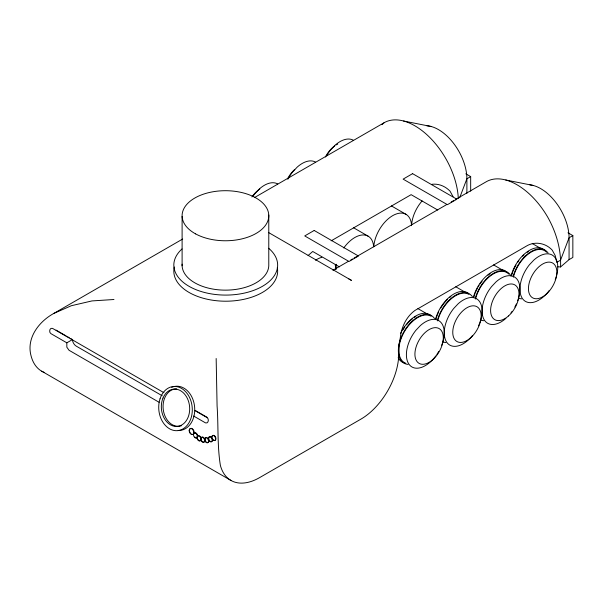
<?xml version="1.0" encoding="UTF-8"?>
<svg xmlns="http://www.w3.org/2000/svg" width="603" height="603" viewBox="0 0 603 603"><rect width="100%" height="100%" fill="white"/><g stroke="black" fill="none" stroke-linecap="round" stroke-linejoin="round"><path stroke-width="0.9" d="M197.641 436.414L197.671 436.12A2.676 1.734 67 0 0 196.02 433.022A2.676 1.734 67 0 0 193.925 433.926M162.245 395.787L76.242 346.13A5.352 3.09 60 0 1 72.458 339.572L66.835 342.821L66.835 347.192L69.051 350.283L159.109 402.284M200.776 438.66L200.905 438.095A2.676 1.734 67 0 1 203.829 438.298A2.676 1.734 67 0 1 203.829 442.157A2.676 1.734 67 0 1 200.905 439.956L201.153 438.479M459.682 197.739L466.888 178.79L470.672 176.604L470.672 191.166M382.008 124.663L384.073 122.756A61.551 35.532 60 0 1 430.452 138.147A61.551 35.532 60 0 1 458.31 198.53M308.11 255.521L312.731 251.474L339.368 266.85M557.526 266.775L560.549 266.956L569.066 259.629L572.85 257.443L572.85 235.592L567.981 232.788M182.649 239.044L53.803 313.432C38.758 321.648 26.035 338.328 31.16 356.2A57.534 33.218 -60 0 0 44.027 372.33M254.413 197.611L384.073 122.756M331.168 240.831L411.133 194.663L437.763 210.048M332.916 270.272L348.413 261.325M350.863 259.916L352.491 258.973M354.127 258.031L446.288 204.816M451.18 201.997L453.629 200.58M455.257 199.638L486.252 181.744A61.551 35.532 60 0 1 547.803 217.284C556.275 232.411 561.295 249.529 560.549 266.956M572.85 235.592L569.066 237.778L560.549 260.179L556.765 262.358L555.22 255.574L552.205 250.132C546.032 243.318 535.698 241.125 527.504 245.466L414.917 310.47C406.166 316.854 401.417 327.256 400.286 337.838L398.764 345.903L398.764 353.584A53.524 30.904 -60 0 1 360.918 419.13L259.682 477.576A57.534 33.218 -60 0 1 220.389 465.448C217.193 445.783 218.497 425.793 217.088 406.007L216.16 358.499M53.803 313.432L71.38 305.706L91.958 300.927L113.982 299.503M431.793 184.314C438.652 183.41 445.263 186.229 450.026 191.136L453.064 196.691M403.58 121.007L431.153 126.502M505.766 180.003L533.338 185.49M465.802 173.792L470.672 176.604M532.245 243.522L541.155 248.67M391.445 205.932L406.023 214.351M493.593 264.905L503.309 270.521M353.599 227.783L368.177 236.195M455.747 286.757L466.277 292.832M417.902 308.608L428.432 314.683M268.742 232.63L351.459 280.387A61.551 35.532 60 0 0 348.843 278.97M66.104 335.901L56.561 330.399A2.676 1.545 60 0 1 56.071 330.045M67.687 336.821L69.277 337.74M70.868 338.66L72.458 339.572M195.244 410.462L207.161 417.344M163.963 392.719L52.506 328.371C49.589 327.308 48.685 332.396 50.938 333.647L66.835 342.821M194.875 410.568L207.078 417.615C209.331 418.866 208.419 423.954 205.51 422.891L193.586 416.002M41.69 371.184L230.919 480.425M197.415 437.228L197.415 437.786A2.676 1.734 67 0 0 197.543 438.449M569.066 259.629L569.066 237.778A40.137 23.178 60 0 0 529.818 184.842M466.888 193.352L466.888 178.79A40.137 23.178 60 0 0 426.781 125.786M268.78 215.067L268.78 264.453A43.348 25.032 0 0 1 225.175 290.141A43.348 25.032 0 0 1 182.121 264.144M182.106 216.394L182.106 265.78M204.937 440.047A2.676 1.734 67 0 1 204.002 442.089A2.676 1.734 67 0 1 201.884 441.042M201.53 440.446A2.676 1.734 67 0 1 201.281 439.798M201.281 437.936A2.676 1.734 67 0 1 203.045 437.16A2.676 1.734 67 0 1 204.809 439.383M201.07 439.896A2.676 1.734 67 0 1 199.058 440.552M198.575 440.19A2.676 1.734 67 0 1 197.792 439.105M197.792 436.142A2.676 1.734 67 0 1 201.07 438.034M171.659 387.375A22.183 16.733 84.3 0 1 194.4 405.133A22.183 16.733 84.3 0 1 178.239 430.444M181.413 425.741A18.731 14.133 84.3 0 1 163.262 409.656A18.731 14.133 84.3 0 1 176.747 388.905M268.682 248.278A51.918 29.977 0 0 1 260.406 287.427A51.918 29.977 0 0 1 192.101 287.948A51.918 29.977 0 0 1 182.031 248.941M277.274 267.634A51.918 29.977 0 0 1 225.183 301.206A51.918 29.977 0 0 1 174.342 267.008M197.113 437.605A2.676 1.734 67 0 1 194.807 437.032M189.636 431.258A3.211 2.08 67 0 1 191.234 428.318A3.211 2.08 67 0 1 194.053 431.507A3.211 2.08 67 0 1 192.455 434.446M191.867 434.303A3.211 2.08 67 0 1 191.272 433.972M190.239 432.803A3.211 2.08 67 0 1 189.87 432.05M205.065 439.014A2.676 1.734 67 0 1 207.982 438.471A2.676 1.734 67 0 1 207.982 442.579A2.676 1.734 67 0 1 205.065 439.647M209.015 439.738A2.676 1.734 67 0 1 209.844 436.655A2.676 1.734 67 0 1 212.452 439.074A2.676 1.734 67 0 1 211.171 441.735M210.673 441.622A2.676 1.734 67 0 1 209.324 440.363M214.276 440.401A2.676 1.734 67 0 0 215.919 438.976L215.912 438.343A2.676 1.734 67 0 0 214.269 435.577A2.676 1.734 67 0 0 212.256 436.233M213.779 440.198A2.676 1.734 67 0 1 212.867 439.338M212.512 438.743A2.676 1.734 67 0 1 212.264 438.095M335.23 265.019A26.758 15.452 -60 0 1 335.856 269.36M315.542 260.247A26.758 15.452 -60 0 1 321.851 257.293M343.778 247.976A26.758 15.452 -60 0 1 362.704 234.959A26.758 15.452 -60 0 1 373.649 246.589M335.886 269.481A26.758 15.452 -60 0 1 336.519 264.272M251.926 196.955A20.072 11.585 -60 0 1 259.825 189.033M252.83 196.472A26.758 15.452 -60 0 1 254.888 193.691L259.448 188.875A26.758 15.452 -60 0 1 277.727 183.975M373.777 246.793A26.758 15.452 -60 0 1 392.937 215.505A26.758 15.452 -60 0 1 411.548 225.665M325.386 157.006A20.072 11.585 -60 0 1 334.771 145.828M336.255 144.878A20.072 11.585 -60 0 1 337.733 144.117M326.66 155.732A26.758 15.452 -60 0 1 330.58 149.996L335.14 145.172A26.758 15.452 -60 0 1 353.418 140.28M411.615 224.942A26.758 15.452 -60 0 1 422.115 200.912M287.541 178.857A20.072 11.585 -60 0 1 294.739 169.413M287.97 179.106A26.758 15.452 -60 0 1 292.734 171.84L297.294 167.023A26.758 15.452 -60 0 1 315.573 162.132M479.852 322.613A26.758 15.452 -60 0 0 477.991 299.797A26.758 15.452 -60 0 0 458.265 303.663L453.705 308.48A26.758 15.452 -60 0 0 446.778 342.323A26.758 15.452 -60 0 0 472.624 335.396M479.551 323.404A26.758 15.452 -60 0 1 478.548 325.778M435.999 319.01A26.758 15.452 -60 0 1 437.318 315.015M437.635 314.223A26.758 15.452 -60 0 1 438.698 311.841M440.77 308.005A26.758 15.452 -60 0 1 447.63 299.292M449.491 297.611A26.758 15.452 -60 0 1 450.886 296.503M437.446 320.163A27.429 15.836 -60 0 1 454.014 296.163A27.429 15.836 -60 0 1 472.398 296.676M445.903 342.564A27.429 15.836 -60 0 1 442.617 341.705M437.68 320.894A26.758 15.452 -60 0 1 468.976 294.392M435.554 319.07A27.429 15.836 -60 0 1 450.607 296.156A27.429 15.836 -60 0 1 468.78 293.676M441.705 345.255A26.758 15.452 -60 0 0 440.333 321.821A26.758 15.452 -60 0 0 420.427 325.514L415.859 330.331A26.758 15.452 -60 0 0 409.249 364.604A26.758 15.452 -60 0 0 435.826 355.891M438.698 351.511A26.758 15.452 -60 0 1 436.843 354.474M517.698 300.761A26.758 15.452 -60 0 0 515.836 277.953A26.758 15.452 -60 0 0 496.111 281.812L491.551 286.629A26.758 15.452 -60 0 0 483.531 318.542A26.758 15.452 -60 0 0 505.909 318.369M516.394 303.935A26.758 15.452 -60 0 1 514.819 307.055M512.03 311.487A26.758 15.452 -60 0 1 510.997 312.882M555.242 279.702A26.758 15.452 -60 0 0 553.871 256.275A26.758 15.452 -60 0 0 533.957 259.961L529.396 264.777A26.758 15.452 -60 0 0 522.786 299.05A26.758 15.452 -60 0 0 549.363 290.344M513.364 277.199A26.758 15.452 -60 0 1 528.447 253.908A26.758 15.452 -60 0 1 546.597 252.19M513.138 276.468A27.429 15.836 -60 0 1 529.698 252.469A27.429 15.836 -60 0 1 548.082 252.974M521.587 298.862A27.429 15.836 -60 0 1 518.309 298.003M511.027 276.189A27.429 15.836 -60 0 1 526.487 252.318A27.429 15.836 -60 0 1 545.089 250.554M511.917 274.508A26.758 15.452 -60 0 1 512.708 272.104M513.01 271.312A26.758 15.452 -60 0 1 516.017 265.056M517.879 262.094A26.758 15.452 -60 0 1 518.889 260.677M522.733 256.177A26.758 15.452 -60 0 1 523.909 255.039M527.278 252.288A26.758 15.452 -60 0 1 528.695 251.345M473.837 297.158A26.758 15.452 -60 0 1 474.863 293.955M475.164 293.164A26.758 15.452 -60 0 1 477.327 288.43M478.171 286.9A26.758 15.452 -60 0 1 479.068 285.407M480.033 283.945A26.758 15.452 -60 0 1 482.091 281.164M488.031 275.194A26.758 15.452 -60 0 1 490.141 273.649M475.292 298.319A27.429 15.836 -60 0 1 491.86 274.312A27.429 15.836 -60 0 1 510.244 274.825M483.749 320.713A27.429 15.836 -60 0 1 480.463 319.854M473.4 297.226A27.429 15.836 -60 0 1 505.269 270.875M475.518 299.05A26.758 15.452 -60 0 1 490.601 275.759A26.758 15.452 -60 0 1 508.751 274.041M405.842 363.277A26.758 15.452 -60 0 1 403.693 332.916A26.758 15.452 -60 0 1 431.13 316.243M402.925 329.856A26.758 15.452 -60 0 1 404.839 326.924M406.399 324.866A26.758 15.452 -60 0 1 412.339 318.889M414.449 317.351A26.758 15.452 -60 0 1 415.859 316.477M408.058 364.416A27.429 15.836 -60 0 1 404.04 331.499A27.429 15.836 -60 0 1 434.552 318.52M400.475 333.58A27.429 15.836 -60 0 1 430.934 315.527M403.656 362.78A27.429 15.836 -60 0 1 398.146 357.669M197.038 437.311L197.038 437.944A2.676 1.734 67 0 0 198.681 440.71A2.676 1.734 67 0 0 200.693 440.054L200.693 438.193A2.676 1.734 67 0 0 197.415 436.301L197.038 437.311M197.302 436.278L197.038 437.386A2.676 1.734 67 0 1 193.925 436.436A2.676 1.734 67 0 1 194.746 432.931A2.676 1.734 67 0 1 197.302 436.278M314.186 230.467L304.726 235.924L349.001 261.491L358.468 256.026L314.186 230.467M412.58 173.656L403.121 179.121L447.403 204.681L456.863 199.216L412.58 173.656M160.044 398.794A22.183 16.733 84.3 0 0 177.546 430.655A22.183 16.733 84.3 0 0 188.912 396.254A22.183 16.733 84.3 0 0 160.044 398.794M162.976 398.093A18.731 14.133 84.3 0 0 176.008 426.457A18.731 14.133 84.3 0 0 187.525 398.749A18.731 14.133 84.3 0 0 162.976 398.093M189.176 430.625A3.211 2.08 67 0 0 192.628 434.529A3.211 2.08 67 0 0 192.598 429.464A3.211 2.08 67 0 0 189.176 430.625M204.688 439.172A2.676 1.734 67 0 0 207.311 442.813A2.676 1.734 67 0 0 207.741 438.811A2.676 1.734 67 0 0 204.688 439.172M211.759 436.949A2.676 1.734 67 0 0 214.382 440.589A2.676 1.734 67 0 0 214.811 436.595A2.676 1.734 67 0 0 211.759 436.949M208.374 438.577A2.676 1.734 67 0 0 211.254 441.841A2.676 1.734 67 0 0 211.231 437.62A2.676 1.734 67 0 0 208.374 438.577M195.613 233.896A43.348 25.032 0 0 0 267.596 221.572A43.348 25.032 0 0 0 213.115 191.739A43.348 25.032 0 0 0 195.613 233.896M470.626 337.831A20.072 11.585 -60 0 0 476.988 306.746A20.072 11.585 -60 0 0 453.245 327.798A20.072 11.585 -60 0 0 470.626 337.831M546.318 294.136A20.072 11.585 -60 0 0 552.68 263.044A20.072 11.585 -60 0 0 528.937 284.096A20.072 11.585 -60 0 0 546.318 294.136M508.472 315.98A20.072 11.585 -60 0 0 514.834 284.895A20.072 11.585 -60 0 0 491.091 305.947A20.072 11.585 -60 0 0 508.472 315.98M432.781 359.682A20.072 11.585 -60 0 0 439.142 328.59A20.072 11.585 -60 0 0 415.399 349.65A20.072 11.585 -60 0 0 432.781 359.682"/></g></svg>
